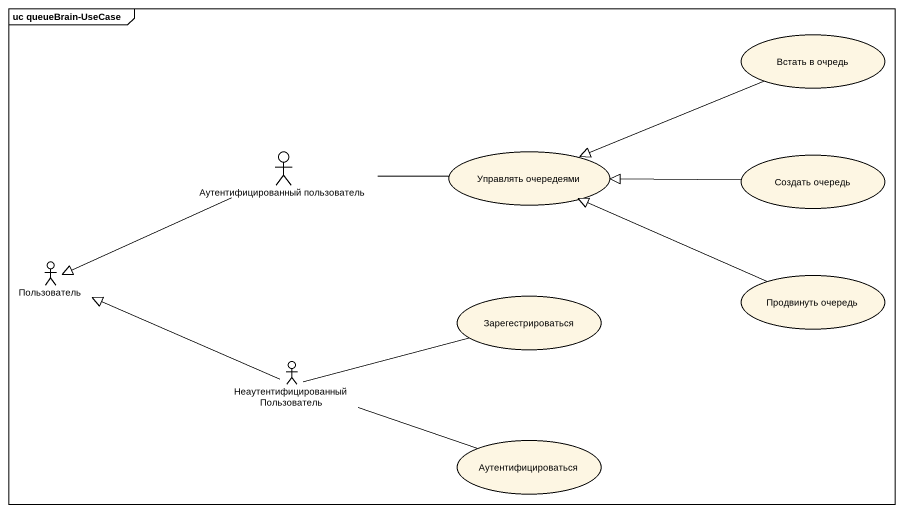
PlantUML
@startuml
mainframe uc queueBrain-UseCase
usecase "Встать в очредь" as Встать_в_очредь
actor "Аутентифицированный пользователь" as Аутентифицированный
usecase "Управлять очередеями" as Управлять_очередеями
usecase "Создать очередь" as Создать_очередь
actor Пользователь
usecase "Продвинуть очередь" as Продвинуть_очередь
usecase Зарегестрироваться
actor "Неаутентифицированный Пользователь" as Неаутентифицированный
usecase Аутентифицироваться
Встать_в_очредь -left-|> Управлять_очередеями
Аутентифицированный -left-|> Пользователь
Управлять_очередеями -left- Аутентифицированный
Создать_очередь -left-|> Управлять_очередеями
Продвинуть_очередь -left-|> Управлять_очередеями
Зарегестрироваться -left- Неаутентифицированный
Неаутентифицированный -left-|> Пользователь
Аутентифицироваться -left- Неаутентифицированный
@enduml
